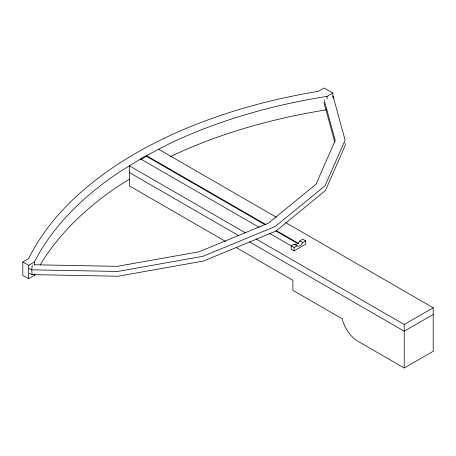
<?xml version="1.0" encoding="UTF-8"?>
<svg xmlns="http://www.w3.org/2000/svg" width="456" height="456" viewBox="0 0 456 456"><rect width="100%" height="100%" fill="white"/><g stroke="black" fill="none" stroke-linecap="round" stroke-linejoin="round"><path stroke-width="0.68" d="M32.245 264.896L31.732 269.827L32.108 274.603L117.927 276.239L203.313 261.083L275.755 231.181L325.39 190.602L345.466 144.871M299.905 240.859L298.11 243.367L295.904 244.638L294.109 244.205L291.213 245.875L291.213 249.221L294.109 250.897L305.702 244.205L305.702 240.859L302.801 239.183L299.905 240.859L302.801 242.529L305.702 240.859M302.801 242.529L301.006 245.043L298.805 246.314L297.01 245.875L294.109 244.205M332.851 96.364L332.851 93.018L327.06 96.364A420.694 242.883 0 0 0 169.934 143.435L143.429 157.206L119.044 172.231A420.694 242.883 0 0 0 34.388 261.983L28.597 265.329L22.8 261.983L22.8 275.373L28.597 278.719L34.388 275.373A420.694 242.883 0 0 1 35.026 274.136M141.189 159.258L146.479 156.294L265.403 224.95M129.413 179.225L119.044 185.615A420.694 242.883 0 0 0 40.157 264.947M22.8 261.983L28.597 258.637A420.671 242.871 0 0 1 318.362 91.342L324.159 87.997L332.851 93.018M269.456 233.312L294.109 247.551L297.01 245.875M256.34 239.126L404.221 324.507L433.2 307.777L433.2 351.274L404.221 368.003L356.837 340.643A23.222 13.406 60 0 1 342.251 318.841L292.894 290.341L292.894 280.303L236.14 247.54M433.2 314.469L404.221 331.198L249.563 241.908M32.992 274.444L32.108 274.603L29.178 273.229M34.553 264.759L117.146 266.338L198.993 251.809L268.424 223.149L315.997 184.258L335.24 140.419L324.159 99.892M28.802 268.453L31.732 269.827L117.551 271.462L202.943 256.306L275.384 226.41L325.014 185.831L345.089 140.095L333.005 95.891L333.188 98.279M158.677 149.283L276.507 217.307M285.758 222.653L433.2 307.777M266.019 224.637L146.479 155.621L146.479 156.294M276.49 230.685L298.674 243.493M275.874 230.998L298.059 243.806M258.974 227.265L140.625 158.933L140.625 159.606M245.254 232.725L129.413 165.841L129.413 185.923L225.652 241.48M129.413 172.533L238.477 235.501M344.907 142.831L345.277 144.187M323.965 102.606L334.864 142.449M404.221 324.507L404.221 368.003M327.06 96.364L327.06 99.037M294.109 247.551L294.109 250.897M143.429 157.206L143.429 157.879M34.388 261.983L34.388 265.329M34.388 274.033L34.388 275.373M28.597 265.329L28.597 278.719M170.555 156.516A420.694 242.883 0 0 1 326.353 109.856"/></g></svg>
